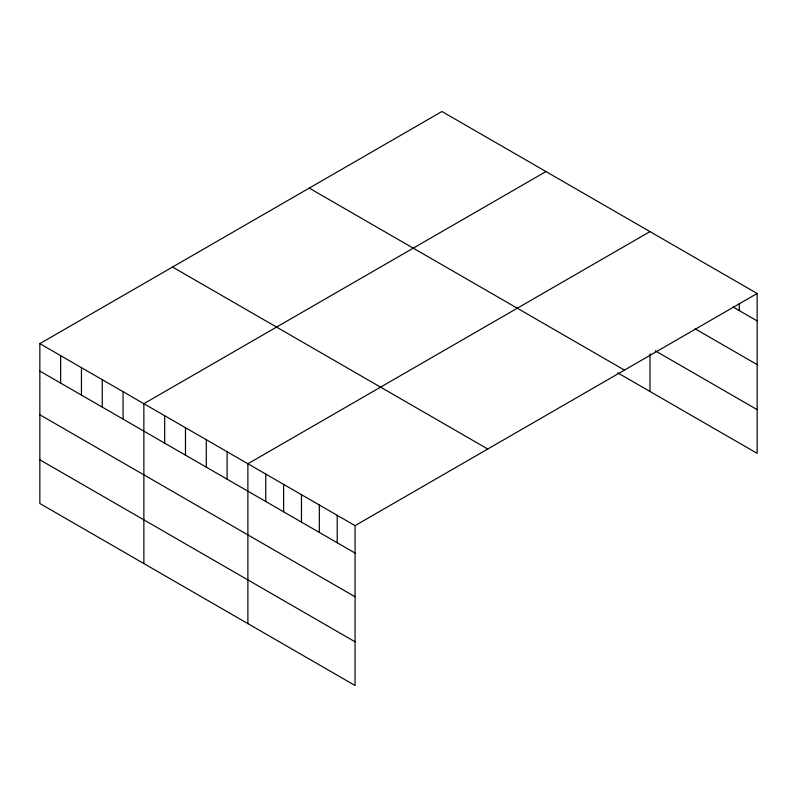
<?xml version="1.0" encoding="UTF-8"?>
<svg xmlns="http://www.w3.org/2000/svg" width="797" height="797" viewBox="0 0 797 797"><rect width="100%" height="100%" fill="white"/><g stroke="black" fill="none" stroke-linecap="round" stroke-linejoin="round"><path stroke-width="1.2" d="M39.85 343.646L355.063 525.631L355.063 685.5L39.85 503.515L39.85 343.646L441.937 111.5L757.15 293.485L757.15 453.354L617.735 372.866M545.955 171.554L143.868 403.7L143.868 563.569M649.983 231.608L247.887 463.754L247.887 623.623M355.063 525.631L757.15 293.485M732.981 306.955L757.15 320.912M695.163 328.822L757.15 364.618M655.234 350.81L757.15 409.648M309.246 188.112L624.459 370.097M172.541 267.035L487.754 449.02M39.85 371.073L355.063 553.058M39.85 414.779L355.063 596.764M39.85 459.809L355.063 641.794M739.287 303.438L739.287 310.601M649.983 353.838L649.983 391.476M337.201 515.32L337.201 542.737M319.338 505.009L319.338 532.426M301.475 494.698L301.475 522.115M283.612 484.377L283.612 511.804M265.75 474.066L265.75 501.492M227.085 451.75L227.085 479.166M206.284 439.735L206.284 467.162M185.472 427.72L185.472 455.147M164.67 415.715L164.67 443.132M123.067 391.686L123.067 419.112M102.265 379.681L102.265 407.098M81.453 367.666L81.453 395.093M60.652 355.661L60.652 383.078"/></g></svg>
